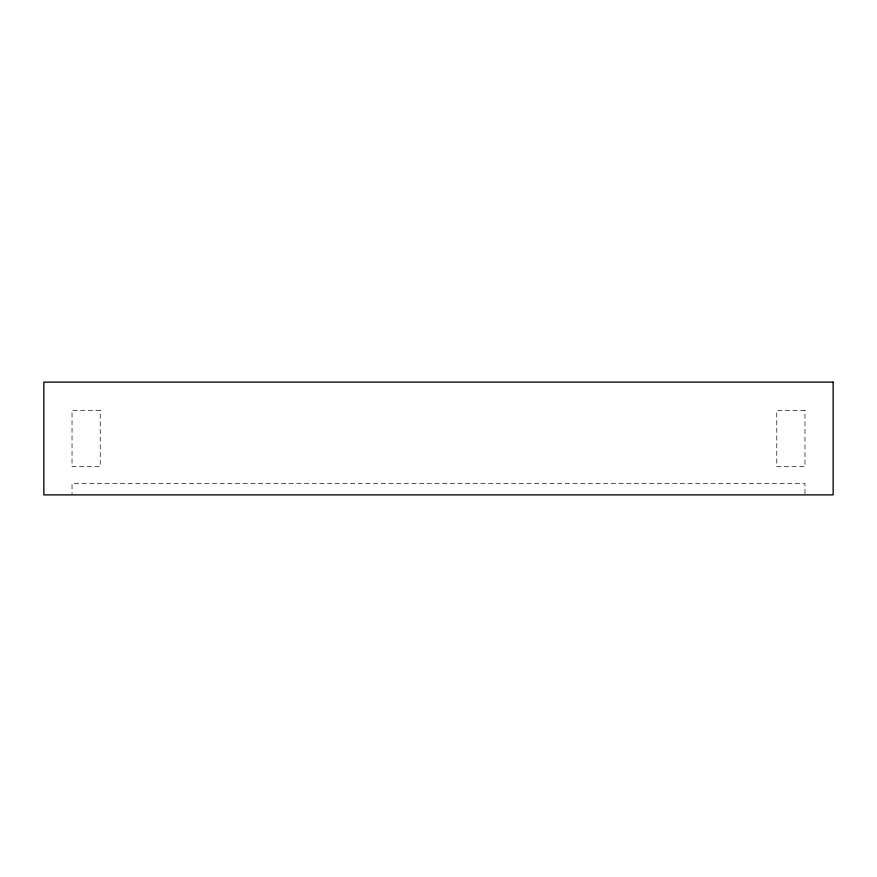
<?xml version="1.0" encoding="UTF-8"?>
<svg xmlns="http://www.w3.org/2000/svg" width="877" height="877" viewBox="0 0 877 877"><rect width="100%" height="100%" fill="white"/><g stroke="black" fill="none" stroke-linecap="round" stroke-linejoin="round"><path stroke-width="0.66" stroke-dasharray="4.38 3.29" d="M804.965 493.63L804.965 483.6L72.035 483.6L72.035 493.63M100.23 410.315L72.035 410.315L72.035 466.685L100.23 466.685L100.23 410.315M804.965 410.315L776.77 410.315L776.77 466.685L804.965 466.685L804.965 410.315"/><path stroke-width="1.32" d="M833.15 382.12L43.85 382.12L43.85 494.88L833.15 494.88L833.15 382.12"/></g></svg>
